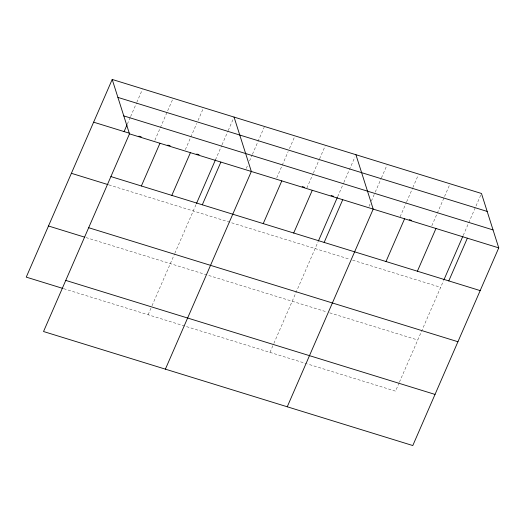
<?xml version="1.0" encoding="UTF-8"?>
<svg xmlns="http://www.w3.org/2000/svg" width="525" height="525" viewBox="0 0 525 525"><rect width="100%" height="100%" fill="white"/><g stroke="black" fill="none" stroke-linecap="round" stroke-linejoin="round"><path stroke-width="0.39" stroke-dasharray="2.62 1.97" d="M127.345 124.09L130.279 117.344M130.607 116.589L136.474 103.097M136.802 102.349L142.341 89.604M154.882 140.241L172.804 99.015M185.345 149.651L196.75 123.414M198.056 120.415L202.945 109.167M148.109 314.757L151.705 306.482M152.033 305.734L174.477 254.107M174.792 253.378L196.192 204.173M215.48 159.803L221.675 145.563M222.003 144.815L227.87 131.322M228.191 130.567L233.737 117.83M246.271 168.459L247.898 164.712M249.532 160.965L252.138 154.967M252.466 154.219L264.2 127.234M276.734 177.87L288.146 151.633M289.446 148.634L294.663 136.638M306.876 188.029L313.071 173.782M313.392 173.033L319.259 159.541M319.587 158.793L325.126 146.048M269.968 352.38L273.564 344.111M273.886 343.357L318.052 241.795M337.667 196.685L343.534 183.192M343.855 182.438L354.939 156.955M369.055 206.377L370.033 204.127M371.333 201.127L374.922 192.885M375.244 192.13L381.111 178.638M381.439 177.89L386.977 165.145M400.116 216.818L406.311 202.571M406.632 201.823L412.499 188.331M412.827 187.582L418.044 175.586M431.826 225.757L444.216 197.275M444.537 196.527L449.426 185.279M399.112 382.876L395.515 391.151L307.479 363.963M399.44 382.128L443.599 280.567M463.214 235.449L480.815 194.972M108.885 184.892L349.558 259.206M352.616 260.151L440.659 287.332M85.975 237.569L326.648 311.889M329.713 312.834L417.749 340.016M63.742 288.704L306.712 363.727"/><path stroke-width="0.79" d="M112.206 79.452L129.485 133.849L43.529 331.524L412.794 445.548L498.75 247.872L481.471 193.476L112.206 79.452L26.25 277.128L62.961 288.461M124.09 131.585L127.024 124.838M141.369 185.988L159.948 143.259M171.832 195.392L190.411 152.663M196.521 203.418L215.48 159.803M202.302 204.796L220.881 162.067M165.388 369.154L251.344 171.478L234.058 117.075M263.228 223.611L281.807 180.882M293.692 233.021L312.27 190.293M318.373 241.047L337.339 197.433M324.155 242.425L342.733 199.697M287.247 406.783L373.203 209.107L355.917 154.704M386.006 261.522L404.585 218.8M417.395 271.215L435.973 228.487M443.927 279.812L462.892 236.198M448.783 280.908L467.362 238.179M117.908 97.401L487.174 211.424M123.782 115.9L493.047 229.924M93.627 122.181L129.557 133.271M138.928 136.165L141.271 136.894M167.829 145.09L170.179 145.812M196.737 154.015L199.08 154.737M302.19 186.578L304.533 187.3M331.091 195.503L333.434 196.225M409.303 219.653L411.6 220.362M129.485 133.849L498.75 247.872M110.906 176.577L480.172 290.601M71.393 173.309L108.104 184.649M88.672 227.712L457.938 341.736M48.484 225.993L84.413 237.09M65.763 280.396L435.028 394.419"/></g></svg>
